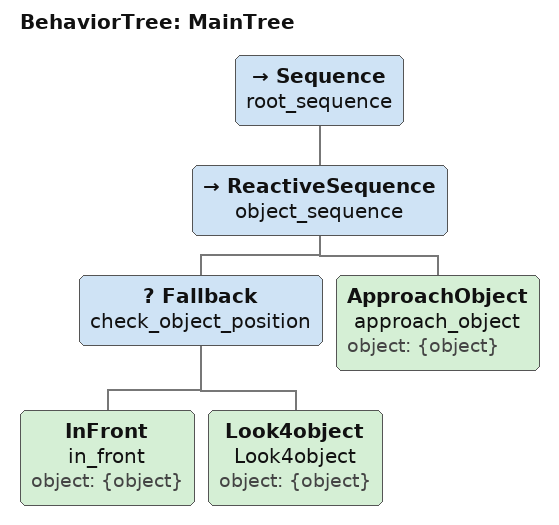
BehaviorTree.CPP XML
<root main_tree_to_execute = "MainTree" >
     <BehaviorTree ID="MainTree">
        <Sequence name="root_sequence">
            <ReactiveSequence name="object_sequence">
              <Fallback name="check_object_position">
                <InFront        name="in_front"        object="{object}"/>
                <Look4object         name="Look4object"          object="{object}"/>
              </Fallback>
              <ApproachObject name="approach_object" object="{object}"/>
            </ReactiveSequence>
        </Sequence>
     </BehaviorTree>
 </root>
